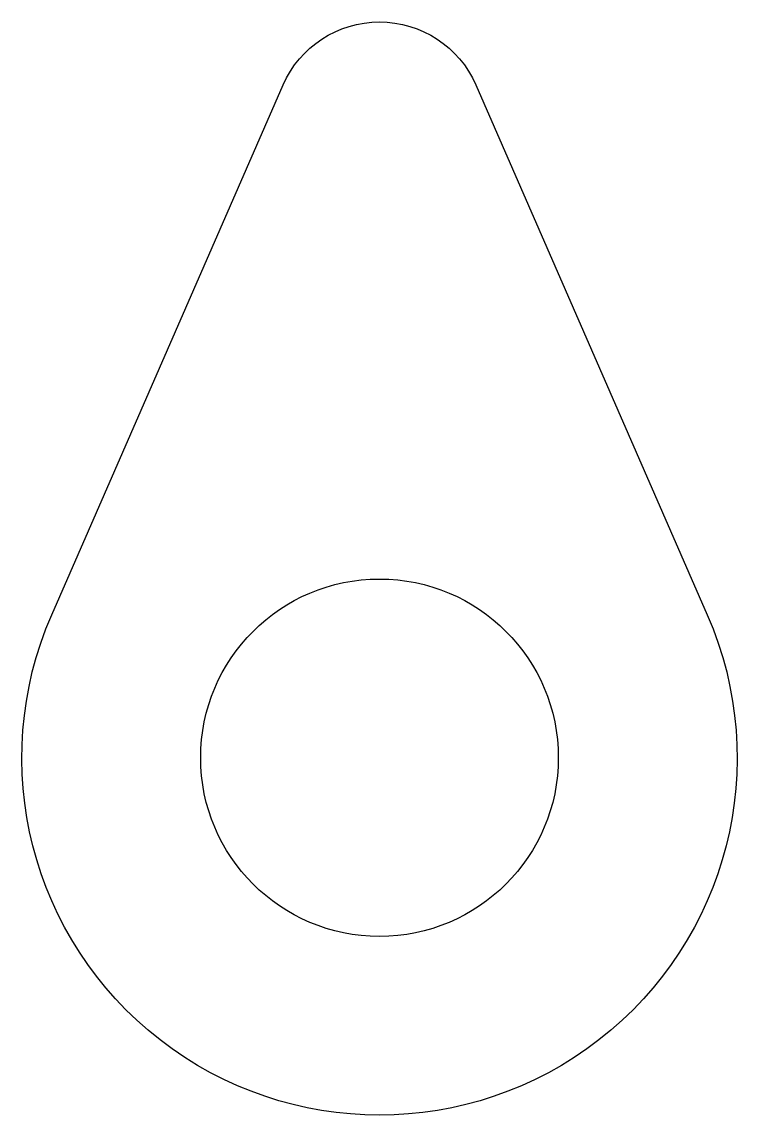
# Model space of a CAD drawing. Header units: inches. Extents: x 1.9 to 3.6, y 2.66 to 5.26.
import ezdxf

# ---------------------------------------------------------------- set-up
doc = ezdxf.new("R2010")
doc.units = ezdxf.units.IN
doc.layers.get('0').update_dxf_attribs({"linetype": 'CONTINUOUS'})

msp = doc.modelspace()

# ---------------------------------------------------------------- linework, layer by layer
msp.add_lwpolyline([(3.529, 3.85, -1.527525), (1.971, 3.85), (2.5209, 5.11, -0.654654), (2.9791, 5.11)], format="xyb", close=True)
msp.add_circle((2.75, 3.51), 0.425)

doc.saveas('drawing.dxf')
